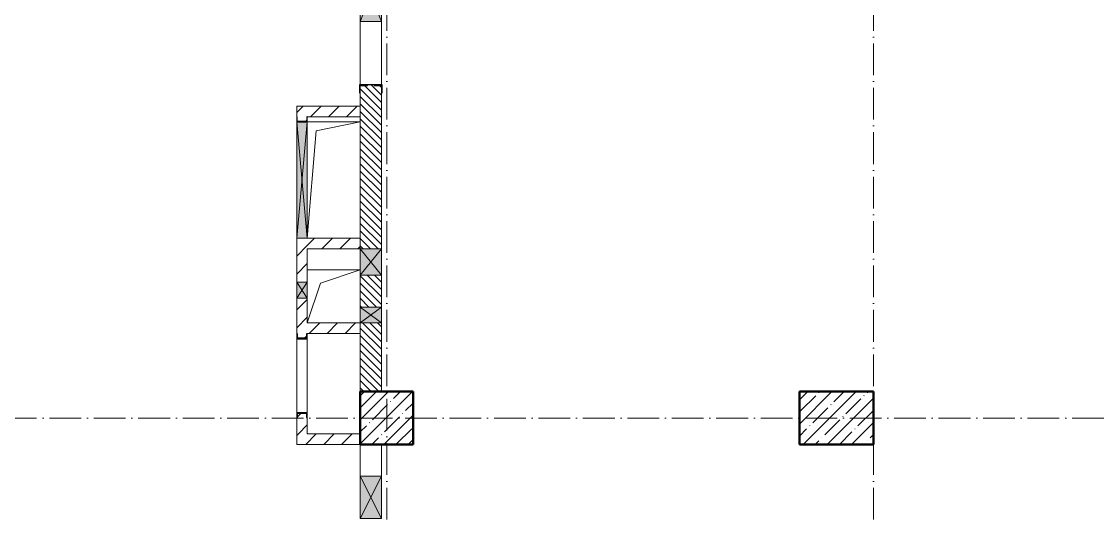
# Model space of a CAD drawing. Header units: millimetres. Extents: x -12989 to 629078, y -109036 to 555275.
# Drawn here: x 529910 to 540085, y -73985 to -69285 of the extents above; entities that cross this region are included whole.
import ezdxf

# ---------------------------------------------------------------- set-up
doc = ezdxf.new("R2010")
doc.units = ezdxf.units.MM
doc.linetypes.add('50_200_ШТРИХ_1Т_ш5_п1_п1_', pattern=[700, 500, -100, 0, -100])
for name, color, linetype, lineweight in [('A-DETL-GENF-OTLN', 7, 'Continuous', 9), ('A-FLOR-____-OTLN', 7, 'Continuous', 9), ('A-GENM-____-MCUT', 7, 'Continuous', 25), ('A-GENM-____-OTLN', 7, 'Continuous', 9), ('A-GENM-____-OTLN-1', 7, 'Continuous', 25), ('A-GLAZ-____-OTLN', 7, 'Continuous', 9), ('A-WALL-____-MCUT-3', 7, 'Continuous', 9), ('A-WALL-____-PATT-1', 7, 'Continuous', 9), ('A-WALL-FNSH-MCUT-1', 7, 'Continuous', 9), ('I-WALL-____-OTLN', 7, 'Continuous', 9), ('S-COLS-____-MCUT', 7, 'Continuous', 50), ('S-COLS-____-OTLN', 7, 'Continuous', 9), ('S-GRID-____-OTLN-1', 7, '50_200_ШТРИХ_1Т_ш5_п1_п1_', 9)]:
    doc.layers.add(name, color=color, linetype=linetype, lineweight=lineweight)
pattern_1 = [(45, (523510.01, -90515.61), (-84.8528, 84.8528), [])]

# ---------------------------------------------------------------- blocks, each defined once
blk = doc.blocks.new('BSC_Колонна _Прямоугольная - 500х500-V124-АР1_План отверстий 3 этажа в осях 1-64_А-ГГ')
at = {"layer": 'S-COLS-____-OTLN'}
h = blk.add_hatch(dxfattribs=at)
h.set_pattern_fill('FP_147', color=256, style=0, pattern_type=2)
h.set_pattern_definition([(45, (-9850, -17481.04), (-114.0493, 114.0493), []), (45, (-9735.95, -17481.04), (-114.0493, 114.0493), [201.613, -40.323, 3.353, -36.97])])
h.paths.add_polyline_path([(-250, -250), (250, -250), (250, 250), (-250, 250)], flags=0)
at = {"layer": 'S-COLS-____-MCUT'}
for p, q in [((250, 250), (-250, 250)), ((-250, 250), (-250, -250)), ((250, -250), (250, 250)), ((-250, -250), (250, -250))]:
    blk.add_line(p, q, dxfattribs=at)
blk = doc.blocks.new('BSC_Колонна _Прямоугольная - 500х700-V129-АР1_План отверстий 3 этажа в осях 1-64_А-ГГ')
at = {"layer": 'S-COLS-____-OTLN'}
h = blk.add_hatch(dxfattribs=at)
h.set_pattern_fill('FP_152', color=256, style=0, pattern_type=2)
h.set_pattern_definition([(315, (-17481.04, 14100), (114.0493, 114.0493), []), (315, (-17481.04, 13985.95), (114.0493, 114.0493), [201.612, -40.322, 3.353, -36.97])])
h.paths.add_polyline_path([(-250, 350), (-250, -350), (250, -350), (250, 350)], flags=0)
at = {"layer": 'S-COLS-____-MCUT'}
for p, q in [((250, 350), (-250, 350)), ((-250, 350), (-250, -350)), ((250, -350), (250, 350)), ((-250, -350), (250, -350))]:
    blk.add_line(p, q, dxfattribs=at)
blk = doc.blocks.new('АР_Перемычка - АР_Перемычка-28704962-АР1_План отверстий 3 этажа в осях 1-64_А-ГГ')
at = {"layer": 'A-GENM-____-OTLN'}
blk.add_line((-350, -100), (-342, -100), dxfattribs=at)
blk = doc.blocks.new('154_Стойка_СКБ_Уголок - СМ-2480_200-28346303-АР1_План отверстий 3 этажа в осях 1-64_А-ГГ')
at = {"layer": 'A-GENM-____-MCUT'}
for p, q in [((125, 156), (125, 81)), ((200, 156), (125, 156)), ((131, 81), (131, 150)), ((131, 150), (200, 150)), ((200, 150), (200, 156)), ((125, 81), (131, 81)), ((131, 19), (125, 19)), ((125, 19), (125, -56)), ((131, -50), (131, 19)), ((125, -56), (200, -56)), ((200, -50), (131, -50)), ((200, -56), (200, -50))]:
    blk.add_line(p, q, dxfattribs=at)
blk = doc.blocks.new('Стойка_Влож_Полоса боковая - Полоса-28213942-АР1_План отверстий 3 этажа в осях 1-64_А-ГГ')
at = {"layer": 'A-GENM-____-OTLN'}
for p, q in [((-5, 60), (0, 60)), ((-5, -60), (-5, 60)), ((0, 31), (0, -31)), ((0, -60), (-5, -60))]:
    blk.add_line(p, q, dxfattribs=at)
blk = doc.blocks.new('AR_Отверстие прямоугольное _в плите_ - AR_Отверстие прямоугольное _в плите_-V199-АР1_План отверстий 3 этажа в осях 1-64_А-ГГ')
at = {"layer": 'A-GENM-____-OTLN'}
for p, q in [((250, 250), (-250, 250)), ((-125, 125), (250, 250)), ((-250, -250), (-125, 125))]:
    blk.add_line(p, q, dxfattribs=at)
blk = doc.blocks.new('AR_Отверстие прямоугольное _в плите_ - AR_Отверстие прямоугольное _в плите_-30552711-АР1_План отверстий 3 этажа в осях 1-64_А-ГГ')
at = {"layer": 'A-GENM-____-OTLN'}
for p, q in [((250, 550), (-250, 550)), ((-167, 467), (250, 550)), ((-250, -550), (-167, 467))]:
    blk.add_line(p, q, dxfattribs=at)
blk = doc.blocks.new('154_Стойка_СКБ_Швеллер - СМ-2180_100-28318692-АР1_План отверстий 3 этажа в осях 1-64_А-ГГ')
at = {"layer": 'A-GENM-____-MCUT'}
for p, q in [((171, 50), (125, 50)), ((125, 50), (125, -50)), ((129.5, 42.4), (171, 42.4)), ((129.5, -42.4), (129.5, 42.4)), ((171, 42.4), (171, 50)), ((125, -50), (171, -50)), ((171, -42.4), (129.5, -42.4)), ((171, -50), (171, -42.4))]:
    blk.add_line(p, q, dxfattribs=at)
blk = doc.blocks.new('AR_Отверстие прямоугольное _в стене_ - AR_Отверстие прямоугольное _в стене__ОВ-36943067-АР1_План отверстий 3 этажа в осях 1-64_А-ГГ')
at = {"layer": 'A-GLAZ-____-OTLN'}
blk.add_hatch(color=256, dxfattribs=at).paths.add_polyline_path([(-550, -50), (550, -50), (550, 50), (-550, 50), (-550, -47)], flags=0)
at = {"layer": 'A-DETL-GENF-OTLN'}
for p, q in [((-550, 50), (550, 50)), ((550, 50), (-550, -50)), ((-550, 50), (550, -50)), ((550, 50), (-550, 50)), ((550, 50), (550, -50)), ((550, -50), (550, 50)), ((550, -50), (-550, -50)), ((-550, -50), (550, -50))]:
    blk.add_line(p, q, dxfattribs=at)
blk = doc.blocks.new('AR_Отверстие прямоугольное _в стене__БезПР - AR_Отверстие прямоугольное _в стене__БезПР-36992797-АР1_План отверстий 3 этажа в осях 1-64_А-ГГ')
at = {"layer": 'A-GLAZ-____-OTLN'}
blk.add_hatch(color=256, dxfattribs=at).paths.add_polyline_path([(-200, -100), (200, -100), (200, 100), (-200, 100)], flags=0)
at = {"layer": 'A-DETL-GENF-OTLN'}
for p, q in [((-200, -100), (-200, 100)), ((-200, 100), (200, 100)), ((200, 100), (-200, -100)), ((-200, 100), (200, -100)), ((200, 100), (-200, 100)), ((-200, 100), (-200, -100)), ((200, 100), (200, -100)), ((200, -100), (200, 100)), ((200, -100), (-200, -100)), ((-200, -100), (200, -100))]:
    blk.add_line(p, q, dxfattribs=at)
at = {"layer": 'A-GLAZ-____-OTLN'}
blk.add_line((200, 100), (-200, 100), dxfattribs=at)
blk = doc.blocks.new('AR_Отверстие прямоугольное _в стене__БезПР - AR_Отверстие прямоугольное _в стене__БезПР-36427847-АР1_План отверстий 3 этажа в осях 1-64_А-ГГ')
at = {"layer": 'A-GLAZ-____-OTLN'}
blk.add_hatch(color=256, dxfattribs=at).paths.add_polyline_path([(250, 100), (-250, 100), (-250, -100), (250, -100)], flags=0)
at = {"layer": 'A-DETL-GENF-OTLN'}
for p, q in [((-250, -100), (-250, 100)), ((-250, 100), (250, 100)), ((250, 100), (-250, -100)), ((-250, 100), (250, -100)), ((250, 100), (-250, 100)), ((-250, 100), (-250, -100)), ((250, 100), (250, -100)), ((250, -100), (250, 100)), ((250, -100), (-250, -100)), ((-250, -100), (250, -100))]:
    blk.add_line(p, q, dxfattribs=at)
at = {"layer": 'A-GLAZ-____-OTLN'}
blk.add_line((250, 100), (-250, 100), dxfattribs=at)
blk = doc.blocks.new('AR_Отверстие прямоугольное _в стене__БезПР - AR_Отверстие прямоугольное _в стене__БезПР-36427593-АР1_План отверстий 3 этажа в осях 1-64_А-ГГ')
at = {"layer": 'A-GLAZ-____-OTLN'}
blk.add_hatch(color=256, dxfattribs=at).paths.add_polyline_path([(75, 100), (-75, 100), (-75, -100), (75, -100)], flags=0)
at = {"layer": 'A-DETL-GENF-OTLN'}
for p, q in [((-75, -100), (-75, 100)), ((-75, 100), (75, 100)), ((75, 100), (-75, -100)), ((-75, 100), (75, -100)), ((75, 100), (-75, 100)), ((-75, 100), (-75, -100)), ((75, 100), (75, -100)), ((75, -100), (75, 100)), ((75, -100), (-75, -100)), ((-75, -100), (75, -100))]:
    blk.add_line(p, q, dxfattribs=at)
blk = doc.blocks.new('AR_Отверстие прямоугольное _в стене__БезПР - AR_Отверстие прямоугольное _в стене__БезПР-36428168-АР1_План отверстий 3 этажа в осях 1-64_А-ГГ')
at = {"layer": 'A-GLAZ-____-OTLN'}
blk.add_hatch(color=256, dxfattribs=at).paths.add_polyline_path([(75, -50), (75, 50), (-75, 50), (-75, -50)], flags=0)
at = {"layer": 'A-DETL-GENF-OTLN'}
for p, q in [((-75, -50), (-75, 50)), ((-75, 50), (75, 50)), ((75, 50), (-75, -50)), ((-75, 50), (75, -50)), ((75, 50), (-75, 50)), ((-75, 50), (-75, -50)), ((75, 50), (75, -50)), ((75, -50), (75, 50)), ((75, -50), (-75, -50)), ((-75, -50), (75, -50))]:
    blk.add_line(p, q, dxfattribs=at)
blk = doc.blocks.new('AR_Отверстие прямоугольное _в стене__БезПР - AR_Отверстие прямоугольное _в стене__БезПР-36899716-АР1_План отверстий 3 этажа в осях 1-64_А-ГГ')
at = {"layer": 'A-GLAZ-____-OTLN'}
blk.add_hatch(color=256, dxfattribs=at).paths.add_polyline_path([(125, 100), (-125, 100), (-125, -100), (125, -100)], flags=0)
at = {"layer": 'A-DETL-GENF-OTLN'}
for p, q in [((-125, -100), (-125, 100)), ((-125, 100), (125, 100)), ((125, 100), (-125, -100)), ((-125, 100), (125, -100)), ((125, 100), (-125, 100)), ((-125, 100), (-125, -100)), ((125, 100), (125, -100)), ((125, -100), (125, 100)), ((125, -100), (-125, -100)), ((-125, -100), (125, -100))]:
    blk.add_line(p, q, dxfattribs=at)
blk = doc.blocks.new('154_Фахверк_СКБ_Швеллер - Тип_100_3960_зеркало-36793856-АР1_План отверстий 3 этажа в осях 1-64_А-ГГ')
at = {"layer": 'A-GENM-____-MCUT'}
for p, q in [((175, 50), (125, 50)), ((125, 50), (125, -50)), ((128, 47), (175, 47)), ((128, -47), (128, 47)), ((175, 47), (175, 50)), ((125, -50), (175, -50)), ((175, -47), (128, -47)), ((175, -50), (175, -47))]:
    blk.add_line(p, q, dxfattribs=at)
blk = doc.blocks.new('3эт')
at = {"layer": 'S-GRID-____-OTLN-1', "color": 251, "ltscale": 0.6, "true_color": 0x636466}
for p, q in [((293620.7, -91346.1), (293620.7, -36982.5)), ((298220.7, -91346.1), (298220.7, -36982.5)), ((310478.4, -69382.4), (279101.9, -69382.4))]:
    blk.add_line(p, q, dxfattribs=at)

msp = doc.modelspace()

# ---------------------------------------------------------------- hatches: boundary and pattern name
at = {"layer": 'A-WALL-____-PATT-1'}
h = msp.add_hatch(dxfattribs=at)
h.set_pattern_fill('FP_6', color=256, style=0, pattern_type=2)
h.set_pattern_definition([(135, (523510.01, -90515.614), (-35.35534, -35.35534), [])])
h.paths.add_polyline_path([(533310.0077, -72784.5723), (533310.0077, -72134.5723), (533110.0077, -72134.5723), (533110.0077, -72784.5723)], flags=0)
h.paths.add_polyline_path([(533254.8353, -71984.5723), (533310.0077, -71984.5723), (533310.0077, -71684.5723), (533110.0077, -71684.5723), (533110.0077, -71984.5723)], flags=0)
h.paths.add_polyline_path([(533310.0077, -71434.5723), (533310.0077, -69890.5723), (533241.0077, -69890.5723), (533241.0077, -69884.5723), (533179.0077, -69884.5723), (533179.0077, -69890.5723), (533110.0077, -69890.5723), (533110.0077, -71434.5723), (533216.9042, -71434.5723)], flags=0)
h.paths.add_polyline_path([(533179.0077, -68184.5723), (533241.0077, -68184.5723), (533241.0077, -68178.5723), (533310.0077, -68178.5723), (533310.0077, -67984.5723), (533110.0077, -67984.5723), (533110.0077, -68178.5723), (533179.0077, -68178.5723)], flags=0)
h = msp.add_hatch(dxfattribs=at)
h.set_pattern_fill('FP_4', color=256, style=0, pattern_type=2)
h.set_pattern_definition(pattern_1)
h.paths.add_polyline_path([(532610.0077, -73184.5723), (532610.0077, -73030.5723), (532602.4077, -73030.5723), (532602.4077, -72989.0723), (532517.6077, -72989.0723), (532517.6077, -73030.5723), (532510.0077, -73030.5723), (532510.0077, -73184.5723), (532602.4077, -73184.5723)], flags=0)
h.paths.add_polyline_path([(532517.6077, -72280.0723), (532602.4077, -72280.0723), (532602.4077, -72238.5723), (532610.0077, -72238.5723), (532610.0077, -71899.5723), (532510.0077, -71899.5723), (532510.0077, -72238.5723), (532517.6077, -72238.5723), (532517.6077, -72273.1723)], flags=0)
h.paths.add_polyline_path([(532566.3235, -71749.5723), (532610.0077, -71749.5723), (532610.0077, -71334.5723), (532510.0077, -71334.5723), (532510.0077, -71749.5723)], flags=0)
h.paths.add_polyline_path([(532521.7677, -70231.5723), (532607.0077, -70231.5723), (532607.0077, -70184.5723), (532610.0077, -70184.5723), (532610.0077, -70084.5723), (532510.0077, -70084.5723), (532510.0077, -70184.5723), (532513.0077, -70184.5723), (532513.0077, -70231.5723)], flags=0)
h = msp.add_hatch(dxfattribs=at)
h.set_pattern_fill('FP_4', color=256, style=0, pattern_type=2)
h.set_pattern_definition(pattern_1)
h.paths.add_polyline_path([(532610.0077, -70184.5723), (533110.0077, -70184.5723), (533110.0077, -70084.5723), (532610.0077, -70084.5723)], flags=0)
h = msp.add_hatch(dxfattribs=at)
h.set_pattern_fill('FP_4', color=256, style=0, pattern_type=2)
h.set_pattern_definition(pattern_1)
h.paths.add_polyline_path([(532610.0077, -71434.5723), (533110.0077, -71434.5723), (533110.0077, -71334.5723), (532610.0077, -71334.5723)], flags=0)
h = msp.add_hatch(dxfattribs=at)
h.set_pattern_fill('FP_4', color=256, style=0, pattern_type=2)
h.set_pattern_definition(pattern_1)
h.paths.add_polyline_path([(533110.0077, -72234.5723), (533110.0077, -72134.5723), (532610.0077, -72134.5723), (532610.0077, -72234.5723)], flags=0)
h = msp.add_hatch(dxfattribs=at)
h.set_pattern_fill('FP_4', color=256, style=0, pattern_type=2)
h.set_pattern_definition(pattern_1)
h.paths.add_polyline_path([(533110.0077, -73284.5723), (533110.0077, -73184.5723), (532510.0077, -73184.5723), (532510.0077, -73284.5723)], flags=0)

# ---------------------------------------------------------------- linework, layer by layer
at = {"layer": 'A-FLOR-____-OTLN'}
for p, q in [((532610.0077, -70234.5723), (533110.0077, -70234.5723)), ((532610.0077, -71634.5723), (533110.0077, -71634.5723))]:
    msp.add_line(p, q, dxfattribs=at)
at = {"layer": 'A-WALL-____-MCUT-3'}
for p, q in [((533110.0077, -69959.5723), (533110.0077, -71434.5723)), ((533310.0077, -71434.5723), (533310.0077, -69959.5723)), ((533110.0077, -71684.5723), (533110.0077, -71984.5723)), ((533310.0077, -71984.5723), (533310.0077, -71684.5723)), ((533110.0077, -72134.5723), (533110.0077, -72784.5723)), ((533310.0077, -72784.5723), (533310.0077, -72134.5723))]:
    msp.add_line(p, q, dxfattribs=at)
at = {"layer": 'A-WALL-FNSH-MCUT-1'}
for p, q in [((532510.0077, -70084.5723), (532510.0077, -70184.5723)), ((533110.0077, -70084.5723), (532510.0077, -70084.5723)), ((532610.0077, -70184.5723), (533110.0077, -70184.5723)), ((532510.0077, -71334.5723), (532510.0077, -71749.5723)), ((533110.0077, -71334.5723), (532610.0077, -71334.5723)), ((532610.0077, -71749.5723), (532610.0077, -71434.5723)), ((532610.0077, -71434.5723), (533110.0077, -71434.5723)), ((532510.0077, -71899.5723), (532510.0077, -72238.5723)), ((532610.0077, -72134.5723), (532610.0077, -71899.5723)), ((533110.0077, -72134.5723), (532610.0077, -72134.5723)), ((532610.0077, -72238.5723), (532610.0077, -72234.5723)), ((532610.0077, -72234.5723), (533110.0077, -72234.5723)), ((532510.0077, -73030.5723), (532510.0077, -73284.5723)), ((532610.0077, -73184.5723), (532610.0077, -73030.5723)), ((533110.0077, -73184.5723), (532610.0077, -73184.5723)), ((532510.0077, -73284.5723), (533110.0077, -73284.5723))]:
    msp.add_line(p, q, dxfattribs=at)
at = {"layer": 'I-WALL-____-OTLN'}
for p, q in [((533110.0077, -69884.5723), (533110.0077, -69284.5723)), ((533310.0077, -69284.5723), (533310.0077, -69884.5723)), ((532510.0077, -72984.5723), (532510.0077, -72284.5723)), ((532610.0077, -72284.5723), (532610.0077, -72984.5723)), ((533110.0077, -73584.5723), (533110.0077, -73284.5723)), ((533310.0077, -73284.5723), (533310.0077, -73584.5723))]:
    msp.add_line(p, q, dxfattribs=at)

# ---------------------------------------------------------------- block references
msp.add_blockref('3эт', (239739.3002, -3652.1582))
at = {"layer": 'A-GENM-____-OTLN'}
for name, rotation in [('Стойка_Влож_Полоса боковая - Полоса-28213942-АР1_План отверстий 3 этажа в осях 1-64_А-ГГ', 269.9999999999999), ('АР_Перемычка - АР_Перемычка-28704962-АР1_План отверстий 3 этажа в осях 1-64_А-ГГ', 89.99999999999991)]:
    msp.add_blockref(name, (533210.0077, -69884.5723), dxfattribs=dict(at, rotation=rotation))
for name, p in [('AR_Отверстие прямоугольное _в плите_ - AR_Отверстие прямоугольное _в плите_-30552711-АР1_План отверстий 3 этажа в осях 1-64_А-ГГ', (532860.0077, -70784.5723)), ('AR_Отверстие прямоугольное _в плите_ - AR_Отверстие прямоугольное _в плите_-V199-АР1_План отверстий 3 этажа в осях 1-64_А-ГГ', (532860.0077, -71884.5723))]:
    msp.add_blockref(name, p, dxfattribs=at)
at = {"layer": 'A-GENM-____-OTLN-1'}
for name, p, rotation in [('154_Стойка_СКБ_Уголок - СМ-2480_200-28346303-АР1_План отверстий 3 этажа в осях 1-64_А-ГГ', (533160.0077, -69759.5723), 269.9999999999999), ('154_Фахверк_СКБ_Швеллер - Тип_100_3960_зеркало-36793856-АР1_План отверстий 3 этажа в осях 1-64_А-ГГ', (532560.0077, -70359.5723), 89.99999999999993), ('154_Стойка_СКБ_Швеллер - СМ-2180_100-28318692-АР1_План отверстий 3 этажа в осях 1-64_А-ГГ', (532560.0077, -72409.5723), 89.99999999999993), ('154_Стойка_СКБ_Швеллер - СМ-2180_100-28318692-АР1_План отверстий 3 этажа в осях 1-64_А-ГГ', (532560.0077, -72859.5723), 269.9999999999999)]:
    msp.add_blockref(name, p, dxfattribs=dict(at, rotation=rotation))
at = {"layer": 'A-GLAZ-____-OTLN'}
for name, p, rotation in [('AR_Отверстие прямоугольное _в стене__БезПР - AR_Отверстие прямоугольное _в стене__БезПР-36427847-АР1_План отверстий 3 этажа в осях 1-64_А-ГГ', (533210.0077, -69034.5723), 269.9999999999999), ('AR_Отверстие прямоугольное _в стене_ - AR_Отверстие прямоугольное _в стене__ОВ-36943067-АР1_План отверстий 3 этажа в осях 1-64_А-ГГ', (532560.0077, -70784.5723), 269.9999999999999), ('AR_Отверстие прямоугольное _в стене__БезПР - AR_Отверстие прямоугольное _в стене__БезПР-36899716-АР1_План отверстий 3 этажа в осях 1-64_А-ГГ', (533210.0077, -71559.5723), 269.9999999999999), ('AR_Отверстие прямоугольное _в стене__БезПР - AR_Отверстие прямоугольное _в стене__БезПР-36428168-АР1_План отверстий 3 этажа в осях 1-64_А-ГГ', (532560.0077, -71824.5723), 269.9999999999999), ('AR_Отверстие прямоугольное _в стене__БезПР - AR_Отверстие прямоугольное _в стене__БезПР-36427593-АР1_План отверстий 3 этажа в осях 1-64_А-ГГ', (533210.0077, -72059.5723), 269.9999999999999), ('AR_Отверстие прямоугольное _в стене__БезПР - AR_Отверстие прямоугольное _в стене__БезПР-36992797-АР1_План отверстий 3 этажа в осях 1-64_А-ГГ', (533210.0077, -73784.5723), 89.99999999999997)]:
    msp.add_blockref(name, p, dxfattribs=dict(at, rotation=rotation))
at = {"layer": 'S-COLS-____-OTLN'}
msp.add_blockref('BSC_Колонна _Прямоугольная - 500х500-V124-АР1_План отверстий 3 этажа в осях 1-64_А-ГГ', (533360.0077, -73034.5723), dxfattribs=at)
at = {"layer": 'S-COLS-____-OTLN', "rotation": 89.9999999999999}
msp.add_blockref('BSC_Колонна _Прямоугольная - 500х700-V129-АР1_План отверстий 3 этажа в осях 1-64_А-ГГ', (537610.0077, -73034.5723), dxfattribs=at)

doc.saveas('drawing.dxf')
